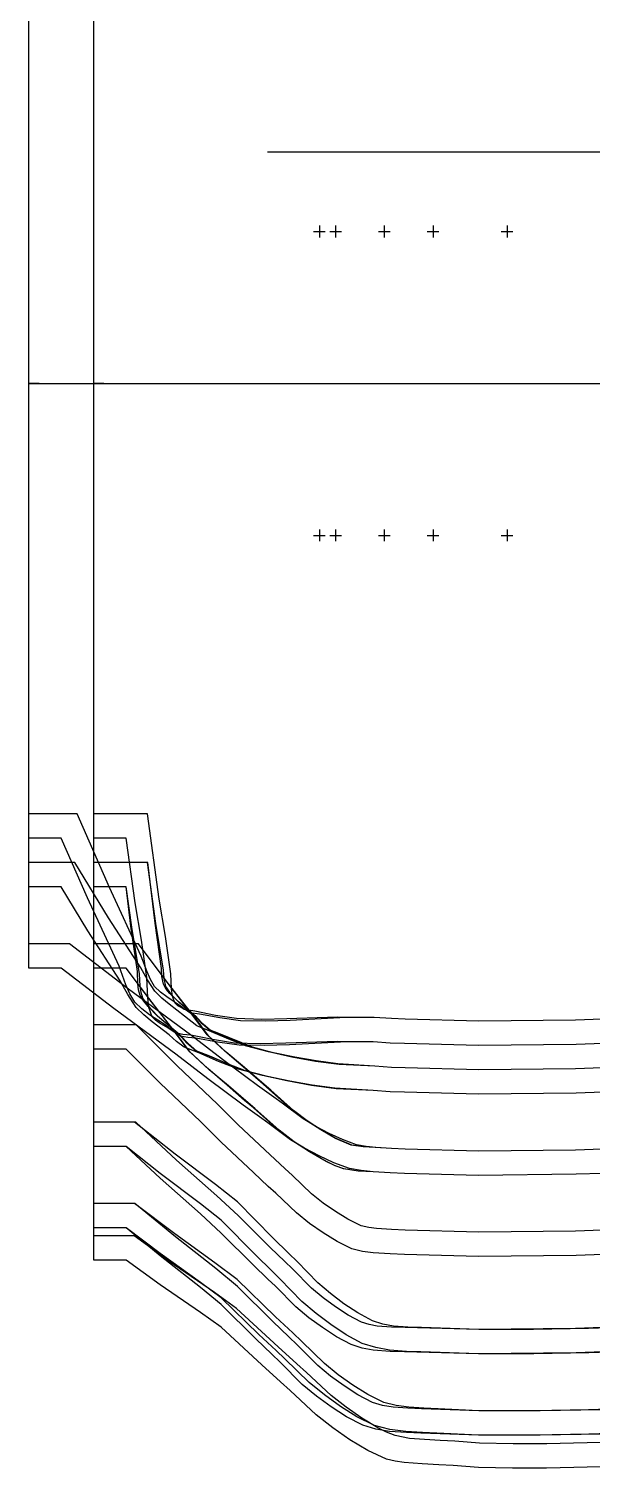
# Model space of a CAD drawing. Header units: inches. Extents: x 0 to 24.5, y 0 to 33.4.
# Drawn here: x 0 to 8.67, y 0 to 22.17 of the extents above; entities that cross this region are included whole.
import ezdxf

# ---------------------------------------------------------------- set-up
doc = ezdxf.new("R2010")
doc.units = ezdxf.units.IN

msp = doc.modelspace()

# ---------------------------------------------------------------- linework, layer by layer
at = {"layer": 'T001L001'}
for points in [[(1, 16.711), (1.157, 16.711), (1, 16.711), (1, 30.217)], [(1, 16.711), (1.157, 16.711), (1, 16.711), (1, 29.717)], [(1, 16.711), (1.157, 16.711), (1, 16.711), (1, 29.717)], [(1, 16.711), (1.157, 16.711), (1, 16.711), (1, 28.467)], [(1, 16.711), (1.157, 16.711), (1, 16.711), (1, 28.467)], [(1, 16.711), (1.157, 16.711), (1, 16.711), (1, 26.967)], [(1, 16.711), (1.157, 16.711), (1, 16.711), (1, 26.967)], [(0, 16.711), (0.157, 16.711), (0, 16.711), (0, 25.717)], [(1, 16.711), (1.157, 16.711), (1, 16.711), (1, 25.717)], [(1, 16.711), (1.157, 16.711), (1, 16.711), (1, 25.717)], [(0, 16.711), (0.157, 16.711), (0, 16.711), (0, 24.467)], [(1, 16.711), (1.157, 16.711), (1, 16.711), (1, 24.467)], [(1, 16.711), (1.157, 16.711), (1, 16.711), (1, 24.467)], [(0, 16.711), (0.157, 16.711), (0, 16.711), (0, 23.717)], [(1, 16.711), (1.157, 16.711), (1, 16.711), (1, 23.717)], [(3.676, 20.277), (10.704, 20.277)], [(4.473, 19.142), (4.473, 18.96)], [(4.473, 19.142), (4.473, 18.96)], [(4.473, 19.142), (4.473, 18.96)], [(4.723, 19.142), (4.723, 18.96)], [(4.723, 19.142), (4.723, 18.96)], [(4.723, 19.142), (4.723, 18.96)], [(5.472, 19.142), (5.472, 18.96)], [(5.472, 19.142), (5.472, 18.96)], [(5.472, 19.142), (5.472, 18.96)], [(6.222, 19.142), (6.222, 18.96)], [(6.222, 19.142), (6.222, 18.96)], [(7.362, 19.142), (7.362, 18.96)], [(7.362, 19.142), (7.362, 18.96)], [(7.362, 19.142), (7.362, 18.96)], [(7.362, 19.142), (7.362, 18.96)], [(4.382, 19.051), (4.563, 19.051)], [(4.382, 19.051), (4.563, 19.051)], [(4.382, 19.051), (4.563, 19.051)], [(4.632, 19.051), (4.813, 19.051)], [(4.632, 19.051), (4.813, 19.051)], [(4.632, 19.051), (4.813, 19.051)], [(5.382, 19.051), (5.563, 19.051)], [(5.382, 19.051), (5.563, 19.051)], [(5.382, 19.051), (5.563, 19.051)], [(6.132, 19.051), (6.313, 19.051)], [(6.132, 19.051), (6.313, 19.051)], [(7.272, 19.051), (7.453, 19.051)], [(7.272, 19.051), (7.453, 19.051)], [(7.272, 19.051), (7.453, 19.051)], [(7.272, 19.051), (7.453, 19.051)], [(0, 16.711), (16.161, 16.711)], [(8.841, 6.541), (8.426, 6.527), (6.923, 6.51), (5.783, 6.541), (5.562, 6.55), (5.303, 6.568), (4.796, 6.562), (4.015, 6.523), (3.625, 6.51), (3.236, 6.516), (2.903, 6.563), (2.571, 6.624), (2.45, 6.634), (2.333, 6.657), (2.219, 6.731), (2.112, 6.819), (1.859, 6.985), (1.74, 7.076), (1.633, 7.179), (1.557, 7.309), (1.496, 7.448), (1.39, 7.735), (0.901, 8.788), (0.499, 9.704), (0.236, 9.704), (0, 9.704), (0, 16.711)], [(0, 16.711), (16.411, 16.711)], [(8.841, 5.791), (8.426, 5.777), (6.923, 5.76), (5.783, 5.791), (5.562, 5.8), (5.303, 5.818), (4.732, 5.845), (4.351, 5.896), (3.973, 5.965), (3.598, 6.047), (3.227, 6.148), (2.919, 6.267), (2.615, 6.399), (2.394, 6.484), (2.274, 6.574), (2.16, 6.675), (1.897, 6.876), (1.771, 6.982), (1.654, 7.098), (1.522, 7.297), (1.405, 7.507), (0.911, 8.28), (0.499, 8.954), (0.236, 8.954), (0, 8.954), (0, 16.711)], [(0, 16.711), (17.161, 16.711)], [(8.841, 4.541), (8.426, 4.527), (6.923, 4.51), (5.783, 4.541), (5.562, 4.55), (5.303, 4.568), (5.117, 4.585), (4.935, 4.619), (4.697, 4.705), (4.468, 4.811), (4.243, 4.928), (4.026, 5.06), (3.677, 5.32), (3.551, 5.411), (3.3, 5.592), (2.755, 5.996), (2.264, 6.376), (1.309, 7.08), (0.499, 7.704), (0.236, 7.704), (0, 7.704), (0, 16.711)], [(1, 16.711), (19.051, 16.711)], [(8.818, 0.525), (7.871, 0.508), (6.923, 0.51), (6.283, 0.542), (6.062, 0.55), (5.803, 0.568), (5.558, 0.598), (5.321, 0.657), (5.051, 0.791), (4.796, 0.951), (4.55, 1.128), (4.315, 1.32), (3.943, 1.683), (3.808, 1.811), (3.54, 2.062), (2.961, 2.622), (2.643, 2.862), (2.024, 3.309), (1.499, 3.704), (1.236, 3.704), (1, 3.704), (1, 16.711)], [(1, 16.711), (16.161, 16.711)], [(8.841, 6.541), (8.426, 6.527), (6.923, 6.51), (5.783, 6.541), (5.562, 6.55), (5.303, 6.568), (4.753, 6.573), (3.959, 6.545), (3.563, 6.539), (3.167, 6.55), (2.829, 6.603), (2.493, 6.67), (2.371, 6.683), (2.252, 6.708), (2.14, 6.785), (2.008, 6.86), (1.948, 6.902), (1.898, 6.955), (1.85, 7.096), (1.83, 7.247), (1.817, 7.559), (1.733, 8.135), (1.635, 8.709), (1.499, 9.704), (1.236, 9.704), (1, 9.704), (1, 16.711)], [(1, 16.711), (16.161, 16.711)], [(8.841, 5.791), (8.426, 5.777), (6.923, 5.76), (5.783, 5.791), (5.562, 5.8), (5.303, 5.818), (4.711, 5.856), (4.364, 5.902), (4.019, 5.962), (3.676, 6.034), (3.338, 6.122), (3.057, 6.228), (2.779, 6.347), (2.578, 6.423), (2.435, 6.549), (2.305, 6.69), (1.982, 6.965), (1.835, 7.114), (1.769, 7.194), (1.715, 7.281), (1.69, 7.369), (1.679, 7.461), (1.671, 7.649), (1.572, 8.349), (1.499, 8.954), (1.236, 8.954), (1, 8.954), (1, 16.711)], [(1, 16.711), (16.411, 16.711)], [(8.841, 5.791), (8.426, 5.777), (6.923, 5.76), (5.783, 5.791), (5.562, 5.8), (5.303, 5.818), (4.689, 5.856), (4.347, 5.902), (4.008, 5.963), (3.67, 6.035), (3.337, 6.123), (3.06, 6.229), (2.786, 6.347), (2.588, 6.423), (2.451, 6.543), (2.325, 6.677), (2.014, 6.94), (1.872, 7.081), (1.756, 7.241), (1.729, 7.33), (1.716, 7.424), (1.703, 7.617), (1.587, 8.334), (1.499, 8.954), (1.236, 8.954), (1, 8.954), (1, 16.711)], [(1, 16.711), (16.411, 16.711)], [(8.841, 4.541), (8.426, 4.527), (6.923, 4.51), (5.783, 4.541), (5.562, 4.55), (5.303, 4.568), (5.075, 4.576), (4.851, 4.61), (4.715, 4.66), (4.584, 4.724), (4.331, 4.868), (4.086, 5.029), (3.853, 5.206), (3.478, 5.54), (3.342, 5.657), (3.073, 5.889), (2.774, 6.139), (2.49, 6.404), (2.276, 6.691), (1.853, 7.231), (1.499, 7.704), (1.236, 7.704), (1, 7.704), (1, 16.711)], [(1, 16.711), (17.161, 16.711)], [(8.841, 4.541), (8.426, 4.527), (6.923, 4.51), (5.783, 4.541), (5.562, 4.55), (5.303, 4.568), (5.071, 4.577), (4.844, 4.612), (4.707, 4.663), (4.575, 4.727), (4.32, 4.872), (4.073, 5.034), (3.837, 5.212), (3.459, 5.549), (3.322, 5.666), (3.053, 5.901), (2.754, 6.156), (2.47, 6.425), (2.26, 6.707), (1.846, 7.239), (1.499, 7.704), (1.236, 7.704), (1, 7.704), (1, 16.711)], [(1, 16.711), (17.161, 16.711)], [(8.841, 3.291), (8.426, 3.277), (6.923, 3.26), (5.783, 3.291), (5.562, 3.3), (5.303, 3.318), (5.137, 3.339), (4.975, 3.38), (4.747, 3.492), (4.529, 3.625), (4.32, 3.772), (4.12, 3.932), (3.803, 4.235), (3.687, 4.342), (3.458, 4.553), (2.961, 5.022), (2.644, 5.339), (2.023, 5.932), (1.499, 6.454), (1.236, 6.454), (1, 6.454), (1, 16.711)], [(1, 16.711), (17.911, 16.711)], [(8.841, 3.291), (8.426, 3.277), (6.923, 3.26), (5.783, 3.291), (5.562, 3.3), (5.303, 3.318), (5.137, 3.339), (4.975, 3.38), (4.747, 3.492), (4.529, 3.625), (4.32, 3.772), (4.12, 3.932), (3.803, 4.235), (3.687, 4.342), (3.458, 4.553), (2.961, 5.022), (2.644, 5.339), (2.023, 5.932), (1.499, 6.454), (1.236, 6.454), (1, 6.454), (1, 16.711)], [(1, 16.711), (17.911, 16.711)], [(8.841, 1.791), (8.426, 1.777), (6.923, 1.76), (5.783, 1.791), (5.562, 1.8), (5.303, 1.818), (5.13, 1.85), (4.964, 1.904), (4.736, 2.025), (4.519, 2.166), (4.309, 2.319), (4.11, 2.486), (3.795, 2.802), (3.681, 2.913), (3.453, 3.133), (2.961, 3.622), (2.644, 3.917), (2.024, 4.468), (1.499, 4.954), (1.236, 4.954), (1, 4.954), (1, 16.711)], [(1, 16.711), (19.051, 16.711)], [(9.091, 1.791), (8.622, 1.776), (7.773, 1.761), (6.923, 1.76), (6.033, 1.791), (5.812, 1.8), (5.553, 1.818), (5.34, 1.857), (5.134, 1.923), (4.885, 2.057), (4.649, 2.213), (4.421, 2.384), (4.205, 2.569), (3.864, 2.918), (3.74, 3.04), (3.493, 3.283), (2.961, 3.822), (2.643, 4.073), (2.024, 4.54), (1.499, 4.954), (1.236, 4.954), (1, 4.954), (1, 16.711)], [(1, 16.711), (19.051, 16.711)], [(9.091, 0.541), (8.622, 0.526), (7.773, 0.511), (6.923, 0.51), (6.033, 0.542), (5.812, 0.55), (5.553, 0.568), (5.343, 0.602), (5.14, 0.661), (4.891, 0.791), (4.654, 0.943), (4.427, 1.11), (4.21, 1.292), (3.868, 1.635), (3.743, 1.755), (3.496, 1.993), (2.961, 2.522), (2.643, 2.784), (2.024, 3.272), (1.499, 3.704), (1.236, 3.704), (1, 3.704), (1, 16.711)], [(1, 16.711), (19.051, 16.711)], [(9.014, 0.024), (7.968, 0.003), (7.446, 0), (6.923, 0.01), (6.533, 0.042), (6.312, 0.05), (6.053, 0.068), (5.777, 0.089), (5.64, 0.108), (5.507, 0.141), (5.217, 0.275), (4.943, 0.439), (4.678, 0.622), (4.425, 0.822), (4.023, 1.199), (3.877, 1.331), (3.587, 1.592), (2.961, 2.172), (2.643, 2.401), (2.024, 2.827), (1.499, 3.204), (1.236, 3.204), (1, 3.204), (1, 16.711)], [(4.473, 14.461), (4.473, 14.279)], [(4.473, 14.461), (4.473, 14.279)], [(4.473, 14.461), (4.473, 14.279)], [(4.723, 14.461), (4.723, 14.279)], [(4.723, 14.461), (4.723, 14.279)], [(4.723, 14.461), (4.723, 14.279)], [(5.472, 14.461), (5.472, 14.279)], [(5.472, 14.461), (5.472, 14.279)], [(5.472, 14.461), (5.472, 14.279)], [(6.222, 14.461), (6.222, 14.279)], [(6.222, 14.461), (6.222, 14.279)], [(7.362, 14.461), (7.362, 14.279)], [(7.362, 14.461), (7.362, 14.279)], [(7.362, 14.461), (7.362, 14.279)], [(7.362, 14.461), (7.362, 14.279)], [(4.382, 14.37), (4.563, 14.37)], [(4.382, 14.37), (4.563, 14.37)], [(4.382, 14.37), (4.563, 14.37)], [(4.632, 14.37), (4.813, 14.37)], [(4.632, 14.37), (4.813, 14.37)], [(4.632, 14.37), (4.813, 14.37)], [(5.382, 14.37), (5.563, 14.37)], [(5.382, 14.37), (5.563, 14.37)], [(5.382, 14.37), (5.563, 14.37)], [(6.132, 14.37), (6.313, 14.37)], [(6.132, 14.37), (6.313, 14.37)], [(7.272, 14.37), (7.453, 14.37)], [(7.272, 14.37), (7.453, 14.37)], [(7.272, 14.37), (7.453, 14.37)], [(7.272, 14.37), (7.453, 14.37)], [(8.828, 6.915), (8.418, 6.901), (6.926, 6.885), (5.796, 6.916), (5.583, 6.925), (5.314, 6.944), (4.788, 6.937), (4.024, 6.899), (3.642, 6.886), (3.26, 6.892), (2.943, 6.936), (2.628, 6.994), (2.479, 7.015), (2.336, 7.12), (2.125, 7.259), (2.026, 7.334), (1.937, 7.42), (1.873, 7.529), (1.822, 7.647), (1.732, 7.89), (1.243, 8.943), (0.744, 10.079), (0.236, 10.079), (0, 10.079)], [(8.828, 6.915), (8.418, 6.901), (6.926, 6.885), (5.796, 6.916), (5.583, 6.925), (5.318, 6.943), (4.752, 6.948), (3.974, 6.921), (3.585, 6.914), (3.197, 6.926), (2.875, 6.976), (2.555, 7.04), (2.394, 7.066), (2.354, 7.093), (2.296, 7.125), (2.248, 7.167), (2.212, 7.271), (2.197, 7.383), (2.188, 7.613), (2.104, 8.189), (2.006, 8.764), (1.827, 10.079), (1.236, 10.079), (1, 10.079)], [(8.828, 6.165), (8.418, 6.151), (6.926, 6.135), (5.796, 6.166), (5.583, 6.175), (5.325, 6.193), (4.778, 6.218), (4.413, 6.267), (4.051, 6.333), (3.691, 6.412), (3.336, 6.508), (3.043, 6.622), (2.753, 6.747), (2.585, 6.812), (2.399, 6.964), (2.162, 7.146), (2.047, 7.241), (1.942, 7.346), (1.826, 7.521), (1.723, 7.706), (1.229, 8.479), (0.71, 9.329), (0.236, 9.329), (0, 9.329)], [(8.828, 6.165), (8.418, 6.151), (6.926, 6.135), (5.796, 6.166), (5.583, 6.175), (5.328, 6.193), (4.758, 6.229), (4.426, 6.273), (4.096, 6.33), (3.768, 6.398), (3.445, 6.483), (2.915, 6.696), (2.784, 6.746), (2.671, 6.845), (2.569, 6.956), (2.297, 7.188), (2.173, 7.313), (2.117, 7.38), (2.072, 7.454), (2.048, 7.573), (2.043, 7.697), (1.944, 8.398), (1.832, 9.329), (1.236, 9.329), (1, 9.329)], [(8.828, 6.165), (8.418, 6.151), (6.926, 6.135), (5.796, 6.166), (5.583, 6.175), (5.328, 6.193), (4.737, 6.229), (4.41, 6.273), (4.086, 6.331), (3.763, 6.399), (3.445, 6.484), (2.924, 6.696), (2.793, 6.746), (2.686, 6.84), (2.587, 6.945), (2.326, 7.165), (2.207, 7.284), (2.11, 7.418), (2.082, 7.542), (2.074, 7.673), (1.957, 8.39), (1.825, 9.329), (1.236, 9.329), (1, 9.329)], [(8.828, 4.915), (8.418, 4.901), (6.926, 4.885), (5.796, 4.916), (5.583, 4.925), (5.342, 4.942), (5.192, 4.955), (5.045, 4.982), (4.83, 5.061), (4.622, 5.156), (4.418, 5.263), (4.222, 5.381), (3.899, 5.623), (3.77, 5.715), (3.521, 5.895), (2.982, 6.295), (2.491, 6.675), (1.535, 7.38), (0.627, 8.079), (0.236, 8.079), (0, 8.079)], [(8.828, 4.915), (8.418, 4.901), (6.926, 4.885), (5.796, 4.916), (5.583, 4.925), (5.334, 4.942), (5.15, 4.949), (4.97, 4.975), (4.731, 5.077), (4.504, 5.207), (4.285, 5.351), (4.076, 5.51), (3.725, 5.823), (3.587, 5.942), (3.32, 6.172), (3.037, 6.409), (2.767, 6.659), (2.574, 6.919), (2.151, 7.459), (1.687, 8.079), (1.236, 8.079), (1, 8.079)], [(8.828, 4.915), (8.418, 4.901), (6.926, 4.885), (5.796, 4.916), (5.583, 4.925), (5.334, 4.942), (5.147, 4.949), (4.964, 4.977), (4.722, 5.081), (4.493, 5.211), (4.271, 5.356), (4.059, 5.516), (3.706, 5.831), (3.567, 5.95), (3.301, 6.182), (3.018, 6.423), (2.748, 6.678), (2.558, 6.934), (2.144, 7.466), (1.688, 8.079), (1.236, 8.079), (1, 8.079)], [(8.828, 3.665), (8.418, 3.651), (6.926, 3.635), (5.796, 3.666), (5.583, 3.675), (5.351, 3.691), (5.232, 3.706), (5.116, 3.735), (4.913, 3.835), (4.719, 3.954), (4.532, 4.085), (4.353, 4.228), (4.059, 4.509), (3.941, 4.617), (3.713, 4.827), (3.223, 5.29), (2.906, 5.607), (2.285, 6.2), (1.654, 6.829), (1.236, 6.829), (1, 6.829)], [(8.828, 3.665), (8.418, 3.651), (6.926, 3.635), (5.796, 3.666), (5.583, 3.675), (5.351, 3.691), (5.232, 3.706), (5.116, 3.735), (4.913, 3.835), (4.719, 3.954), (4.532, 4.085), (4.353, 4.228), (4.059, 4.509), (3.941, 4.617), (3.713, 4.827), (3.223, 5.29), (2.906, 5.607), (2.285, 6.2), (1.654, 6.829), (1.236, 6.829), (1, 6.829)], [(8.828, 2.165), (8.418, 2.151), (6.926, 2.135), (5.796, 2.166), (5.583, 2.175), (5.363, 2.19), (5.239, 2.213), (5.12, 2.251), (4.914, 2.36), (4.719, 2.487), (4.53, 2.626), (4.35, 2.776), (4.059, 3.069), (3.942, 3.182), (3.716, 3.401), (3.221, 3.892), (2.896, 4.194), (2.276, 4.746), (1.646, 5.329), (1.236, 5.329), (1, 5.329)], [(9.078, 2.165), (8.614, 2.151), (7.771, 2.136), (6.928, 2.135), (6.047, 2.166), (5.833, 2.175), (5.612, 2.19), (5.449, 2.22), (5.291, 2.27), (5.066, 2.392), (4.851, 2.534), (4.645, 2.689), (4.448, 2.856), (4.13, 3.182), (4.003, 3.307), (3.758, 3.548), (3.212, 4.101), (2.873, 4.37), (2.253, 4.837), (1.629, 5.329), (1.236, 5.329), (1, 5.329)], [(8.811, 0.9), (7.871, 0.883), (6.931, 0.885), (6.3, 0.916), (6.083, 0.925), (5.851, 0.941), (5.654, 0.965), (5.463, 1.012), (5.219, 1.133), (4.987, 1.279), (4.764, 1.439), (4.552, 1.614), (4.203, 1.954), (4.065, 2.084), (3.799, 2.334), (3.205, 2.907), (2.866, 3.164), (2.247, 3.61), (1.625, 4.079), (1.236, 4.079), (1, 4.079)], [(9.078, 0.915), (8.614, 0.901), (7.771, 0.886), (6.928, 0.885), (6.047, 0.916), (5.833, 0.925), (5.608, 0.941), (5.447, 0.966), (5.291, 1.011), (5.066, 1.129), (4.852, 1.267), (4.646, 1.418), (4.45, 1.582), (4.13, 1.902), (4.003, 2.025), (3.758, 2.261), (3.213, 2.8), (2.879, 3.076), (2.259, 3.564), (1.634, 4.079), (1.236, 4.079), (1, 4.079)], [(9.007, 0.399), (7.972, 0.378), (7.455, 0.375), (6.937, 0.385), (6.556, 0.416), (6.333, 0.425), (6.091, 0.442), (5.861, 0.458), (5.638, 0.502), (5.504, 0.557), (5.375, 0.623), (5.125, 0.773), (4.885, 0.939), (4.656, 1.121), (4.276, 1.475), (4.127, 1.609), (3.84, 1.869), (3.199, 2.462), (2.859, 2.708), (2.24, 3.133), (1.62, 3.579), (1.236, 3.579), (1, 3.579)]]:
    msp.add_lwpolyline(points, dxfattribs=at)

doc.saveas('drawing.dxf')
